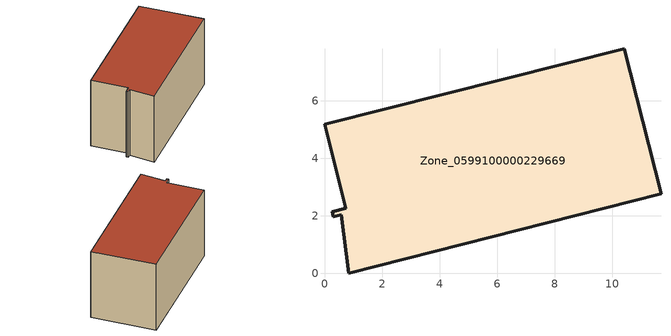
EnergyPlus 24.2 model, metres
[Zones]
Zone_0599100000229669
 floor ground (C_G): 10.42,7.81 11.69,2.76 0.83,0 0.58,2.04 0.3,1.97 0.27,2.14 0.73,2.26 0,5.18 z0
 wall outside (C_F): 0.27,2.14 0.3,1.97 0.58,2.04 0.83,0 11.69,2.76 10.42,7.81 0,5.18 0.73,2.26 0.27,2.14 z0:5.9
 roof outside (C_R): 10.42,7.81 0,5.18 0.73,2.26 0.27,2.14 0.3,1.97 0.58,2.04 0.83,0 11.69,2.76 z5.9
[BUILDING]
Pand.0599100000229669: North Axis=0; Terrain=City; Loads Convergence Tolerance Value=0.04; Temperature Convergence Tolerance Value=0.4; Solar Distribution=FullExterior; Maximum Number of Warmup Days=25; Minimum Number of Warmup Days=1
[Site:Location]
Rotterdam.The.Hague.AP_ZH_NLD Design_Conditions: Latitude=51.96; Longitude=4.45; Time Zone=1; Elevation=-4.5
[SITE:GROUNDTEMPERATURE:BUILDINGSURFACE]
18, 18, 18, 18, 18, 18, 18, 18, 18, 18, 18, 18
[MATERIAL] Thermal Absorptance=0.9; Solar Absorptance=0.7; Visible Absorptance=0.7
Name | Roughness | Thickness | Conductivity | Density | Specific Heat
G.TI.1992-2005 | MediumSmooth | 0.15 | 0.06 | 540 | 1210
F.TI.1992-2005 | Rough | 0.3 | 0.12 | 1920 | 840
R.TI.1992-2005 | MediumRough | 0.2 | 0.08 | 1500 | 1000
[CONSTRUCTION]
C_G: G.TI.1992-2005
C_F: F.TI.1992-2005
C_R: R.TI.1992-2005
[ZONE]
Zone_0599100000229669: Type=1; Multiplier=1; Ceiling Height=Autocalculate; Volume=Autocalculate; Floor Area=autocalculate; Part of Total Floor Area=Yes
[ZONEINFILTRATION:DESIGNFLOWRATE]
Infil_Zone_0599100000229669: Zone or ZoneList or Space or SpaceList=Zone_0599100000229669; Schedule=AlwaysOn; Design Flow Rate Calculation Method=Flow/Area; Flow Rate per Floor Area=0.0015; Constant Term Coefficient=1; Temperature Term Coefficient=0; Velocity Term Coefficient=0; Velocity Squared Term Coefficient=0
[HVACTEMPLATE:ZONE:IDEALLOADSAIRSYSTEM]
Zone_0599100000229669: Maximum Heating Supply Air Temperature=50; Minimum Cooling Supply Air Temperature=13; Maximum Heating Supply Air Humidity Ratio=0.0156; Minimum Cooling Supply Air Humidity Ratio=0.0077; Heating Limit=NoLimit; Cooling Limit=NoLimit; Dehumidification Control Type=ConstantSensibleHeatRatio; Cooling Sensible Heat Ratio=0.7; Dehumidification Setpoint=60; Humidification Control Type=None; Humidification Setpoint=30; Outdoor Air Method=None; Outdoor Air Flow Rate per Person=0.00944; Outdoor Air Flow Rate per Zone Floor Area=0; Outdoor Air Flow Rate per Zone=0; Demand Controlled Ventilation Type=None; Outdoor Air Economizer Type=NoEconomizer; Heat Recovery Type=None; Sensible Heat Recovery Effectiveness=0.7; Latent Heat Recovery Effectiveness=0.65
[ZONECONTROL:THERMOSTAT]
ThermostatControl_Zone_0599100000229669: Zone or ZoneList=Zone_0599100000229669; Control Type Schedule=DualSetpointControlType; Control 1=Thermostat_Zone_0599100000229669; Temperature Difference Between Cutout And Setpoint=0
[THERMOSTATSETPOINT:DUALSETPOINT]
Thermostat_Zone_0599100000229669: Heating Setpoint Temperature Schedule=HeatingSetpoint_Zone_0599100000229669; Cooling Setpoint Temperature Schedule=CoolingSetpoint_Zone_0599100000229669
[SCHEDULE:COMPACT]
HeatingSetpoint_Zone_0599100000229669: Through: 12/31, For: AllDays, Until: 24:00, 21
CoolingSetpoint_Zone_0599100000229669: Through: 12/31, For: AllDays, Until: 24:00, 24
DualSetpointControlType: Through: 12/31, For: AllDays, Until: 24:00, 4
AlwaysOn: Through: 12/31, For: AllDays, Until: 24:00, 1
